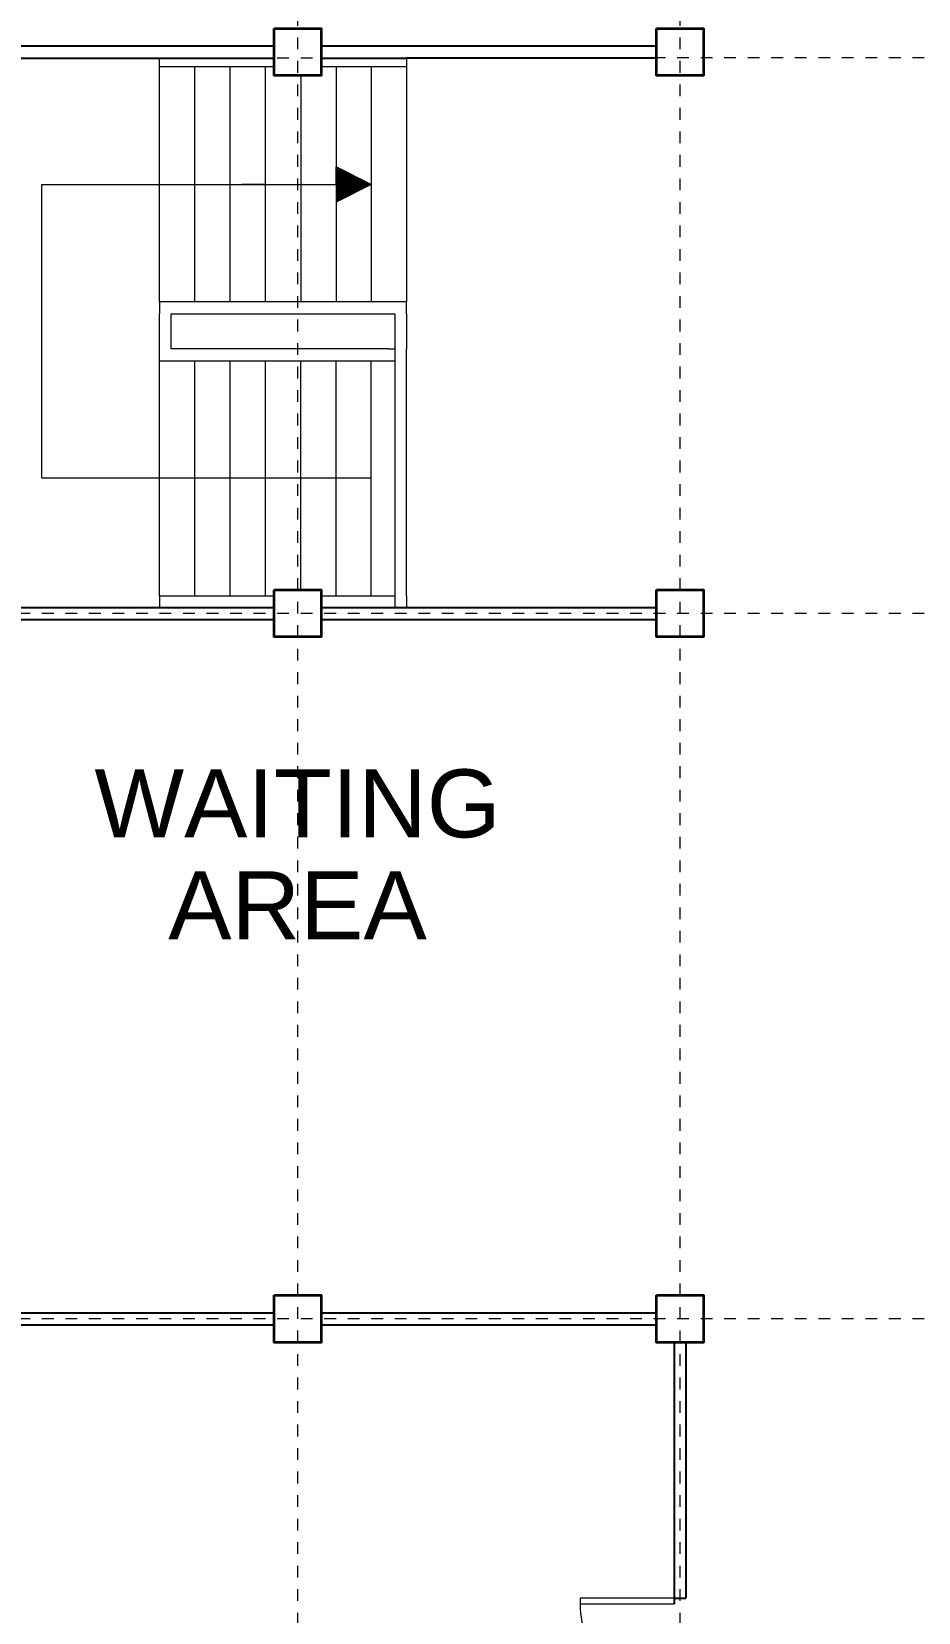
# Model space of a CAD drawing. Header units: millimetres. Extents: x 63005 to 126950, y 36019 to 74749.
# Drawn here: x 63067 to 63074.54, y 36225.15 to 36238.6 of the extents above; entities that cross this region are included whole.
import ezdxf

# ---------------------------------------------------------------- set-up
doc = ezdxf.new("R2010")
doc.units = ezdxf.units.MM
doc.header["$LTSCALE"] = 0.04
doc.linetypes.add('PHANTOM', pattern=[2.5, 1.25, -0.25, 0.25, -0.25, 0.25, -0.25])
doc.styles.add('SWISSLT175', font='swissl.ttf', dxfattribs={"height": 0.175})

msp = doc.modelspace()

# ---------------------------------------------------------------- linework, layer by layer
at = {"color": 0, "linetype": 'PHANTOM', "lineweight": 5, "transparency": 33554495}
for p, q in [((63069.262, 36215.447), (63069.262, 36264.622)), ((63072.512, 36215.447), (63072.512, 36264.622)), ((63113.187, 36238.374), (63045.813, 36238.371)), ((63113.187, 36233.649), (63045.812, 36233.646)), ((63113.187, 36227.649), (63045.812, 36227.645))]:
    msp.add_line(p, q, dxfattribs=at)
at = {"color": 4, "lineweight": 25}
for p, q in [((63069.062, 36238.472), (63066.212, 36238.472)), ((63072.312, 36238.472), (63069.462, 36238.472)), ((63066.212, 36238.372), (63069.062, 36238.372)), ((63069.462, 36238.372), (63070.187, 36238.372)), ((63072.312, 36238.372), (63070.187, 36238.372)), ((63066.212, 36233.697), (63069.062, 36233.697)), ((63069.462, 36233.697), (63072.312, 36233.697)), ((63066.212, 36233.597), (63069.062, 36233.597)), ((63069.462, 36233.597), (63072.312, 36233.597)), ((63066.212, 36227.697), (63069.062, 36227.697)), ((63066.212, 36227.597), (63069.062, 36227.597)), ((63069.462, 36227.697), (63072.312, 36227.697)), ((63069.462, 36227.597), (63072.312, 36227.597)), ((63072.462, 36227.447), (63072.462, 36225.222)), ((63072.562, 36227.447), (63072.562, 36225.272)), ((63072.462, 36225.272), (63072.562, 36225.272))]:
    msp.add_line(p, q, dxfattribs=at)
at = {"color": 0, "lineweight": 9}
for p, q in [((63068.087, 36238.297), (63068.087, 36238.372)), ((63070.187, 36238.372), (63070.187, 36238.297)), ((63068.087, 36236.297), (63068.087, 36238.297)), ((63069.062, 36238.297), (63068.087, 36238.297)), ((63068.387, 36236.297), (63068.387, 36238.297)), ((63068.687, 36236.297), (63068.687, 36238.297)), ((63068.987, 36236.297), (63068.987, 36238.297)), ((63069.287, 36238.222), (63069.287, 36236.297)), ((63070.187, 36238.297), (63069.462, 36238.297)), ((63069.587, 36238.297), (63069.587, 36236.297)), ((63069.887, 36238.297), (63069.887, 36236.297)), ((63070.187, 36238.297), (63070.187, 36236.297)), ((63069.587, 36237.297), (63069.587, 36237.447)), ((63069.887, 36237.297), (63069.587, 36237.447)), ((63069.597, 36237.297), (63069.597, 36237.442)), ((63069.607, 36237.297), (63069.607, 36237.437)), ((63069.617, 36237.297), (63069.617, 36237.432)), ((63069.627, 36237.297), (63069.627, 36237.427)), ((63069.637, 36237.297), (63069.637, 36237.422)), ((63069.647, 36237.297), (63069.647, 36237.417)), ((63069.657, 36237.297), (63069.657, 36237.412)), ((63069.667, 36237.297), (63069.667, 36237.407)), ((63069.677, 36237.297), (63069.677, 36237.402)), ((63069.687, 36237.297), (63069.687, 36237.397)), ((63067.087, 36234.797), (63067.087, 36237.297)), ((63067.087, 36237.297), (63069.587, 36237.297)), ((63068.987, 36237.297), (63068.787, 36237.297)), ((63068.987, 36237.297), (63069.187, 36237.297)), ((63069.587, 36237.297), (63069.887, 36237.297)), ((63069.587, 36237.297), (63069.587, 36237.147)), ((63069.887, 36237.297), (63069.587, 36237.147)), ((63069.597, 36237.297), (63069.597, 36237.152)), ((63069.607, 36237.297), (63069.607, 36237.157)), ((63069.617, 36237.297), (63069.617, 36237.162)), ((63069.627, 36237.297), (63069.627, 36237.167)), ((63069.637, 36237.297), (63069.637, 36237.172)), ((63069.647, 36237.297), (63069.647, 36237.177)), ((63069.657, 36237.297), (63069.657, 36237.182)), ((63069.667, 36237.297), (63069.667, 36237.187)), ((63069.677, 36237.297), (63069.677, 36237.192)), ((63069.687, 36237.297), (63069.687, 36237.197)), ((63069.697, 36237.297), (63069.697, 36237.392)), ((63069.697, 36237.297), (63069.697, 36237.202)), ((63069.707, 36237.297), (63069.707, 36237.387)), ((63069.707, 36237.297), (63069.707, 36237.207)), ((63069.717, 36237.297), (63069.717, 36237.382)), ((63069.717, 36237.297), (63069.717, 36237.212)), ((63069.727, 36237.297), (63069.727, 36237.377)), ((63069.727, 36237.297), (63069.727, 36237.217)), ((63069.737, 36237.297), (63069.737, 36237.372)), ((63069.737, 36237.297), (63069.737, 36237.222)), ((63069.747, 36237.297), (63069.747, 36237.367)), ((63069.747, 36237.297), (63069.747, 36237.227)), ((63069.757, 36237.297), (63069.757, 36237.362)), ((63069.757, 36237.297), (63069.757, 36237.232)), ((63069.767, 36237.297), (63069.767, 36237.357)), ((63069.767, 36237.297), (63069.767, 36237.237)), ((63069.777, 36237.297), (63069.777, 36237.352)), ((63069.777, 36237.297), (63069.777, 36237.242)), ((63069.787, 36237.297), (63069.787, 36237.347)), ((63069.787, 36237.297), (63069.787, 36237.247)), ((63069.797, 36237.297), (63069.797, 36237.342)), ((63069.797, 36237.297), (63069.797, 36237.252)), ((63069.807, 36237.297), (63069.807, 36237.337)), ((63069.807, 36237.297), (63069.807, 36237.257)), ((63069.817, 36237.297), (63069.817, 36237.332)), ((63069.817, 36237.297), (63069.817, 36237.262)), ((63069.827, 36237.297), (63069.827, 36237.327)), ((63069.827, 36237.297), (63069.827, 36237.267)), ((63069.837, 36237.297), (63069.837, 36237.322)), ((63069.837, 36237.297), (63069.837, 36237.272)), ((63069.847, 36237.297), (63069.847, 36237.317)), ((63069.847, 36237.297), (63069.847, 36237.277)), ((63069.857, 36237.297), (63069.857, 36237.312)), ((63069.857, 36237.297), (63069.857, 36237.282)), ((63069.867, 36237.297), (63069.867, 36237.307)), ((63069.867, 36237.297), (63069.867, 36237.287)), ((63069.877, 36237.297), (63069.877, 36237.302)), ((63069.877, 36237.297), (63069.877, 36237.292)), ((63070.187, 36236.297), (63068.087, 36236.297)), ((63068.087, 36236.297), (63068.087, 36236.197)), ((63068.087, 36235.897), (63068.087, 36236.197)), ((63068.187, 36235.897), (63068.187, 36236.197)), ((63068.187, 36236.197), (63070.037, 36236.197)), ((63070.037, 36236.197), (63070.087, 36236.197)), ((63070.087, 36236.197), (63070.087, 36235.897)), ((63070.187, 36236.197), (63070.187, 36236.297)), ((63070.187, 36236.197), (63070.187, 36235.897)), ((63068.087, 36233.797), (63068.087, 36235.897)), ((63068.087, 36235.797), (63070.087, 36235.797)), ((63070.037, 36235.897), (63068.187, 36235.897)), ((63068.387, 36233.797), (63068.387, 36235.797)), ((63068.687, 36233.797), (63068.687, 36235.797)), ((63068.987, 36233.797), (63068.987, 36235.797)), ((63069.287, 36233.847), (63069.287, 36235.797)), ((63069.587, 36233.797), (63069.587, 36235.797)), ((63069.887, 36233.797), (63069.887, 36235.797)), ((63070.037, 36235.897), (63070.087, 36235.897)), ((63070.087, 36235.897), (63070.087, 36233.697)), ((63070.187, 36235.797), (63070.187, 36235.897)), ((63070.187, 36233.797), (63070.187, 36235.797)), ((63068.087, 36234.797), (63067.087, 36234.797)), ((63069.887, 36234.797), (63068.087, 36234.797)), ((63068.087, 36233.797), (63068.087, 36233.697)), ((63068.087, 36233.797), (63069.062, 36233.797)), ((63069.462, 36233.797), (63070.087, 36233.797)), ((63070.187, 36233.797), (63070.187, 36233.697))]:
    msp.add_line(p, q, dxfattribs=at)
at = {"color": 4, "lineweight": 35}
for points in [[(63069.062, 36238.622), (63069.462, 36238.622), (63069.462, 36238.222), (63069.062, 36238.222)], [(63072.312, 36238.622), (63072.712, 36238.622), (63072.712, 36238.222), (63072.312, 36238.222)], [(63069.062, 36233.847), (63069.462, 36233.847), (63069.462, 36233.447), (63069.062, 36233.447)], [(63072.312, 36233.847), (63072.712, 36233.847), (63072.712, 36233.447), (63072.312, 36233.447)], [(63069.062, 36227.847), (63069.462, 36227.847), (63069.462, 36227.447), (63069.062, 36227.447)], [(63072.312, 36227.847), (63072.712, 36227.847), (63072.712, 36227.447), (63072.312, 36227.447)]]:
    msp.add_lwpolyline(points, close=True, dxfattribs=at)
at = {"color": 1, "lineweight": 13, "ltscale": 0.03}
msp.add_lwpolyline([(63072.462, 36225.222), (63072.462, 36225.272), (63071.662, 36225.272), (63071.662, 36225.222)], close=True, dxfattribs=at)
msp.add_arc((63072.414, 36225.222), 0.752, 180, 273.6952, dxfattribs=at)

# ---------------------------------------------------------------- texts
at = {"color": 0, "lineweight": -2, "ltscale": 0.4, "insert": (63069.26, 36231.598), "char_height": 0.57785, "attachment_point": 5, "line_spacing_factor": 0.9, "style": 'SWISSLT175'}
msp.add_mtext('WAITING^JAREA', dxfattribs=at)

doc.saveas('drawing.dxf')
